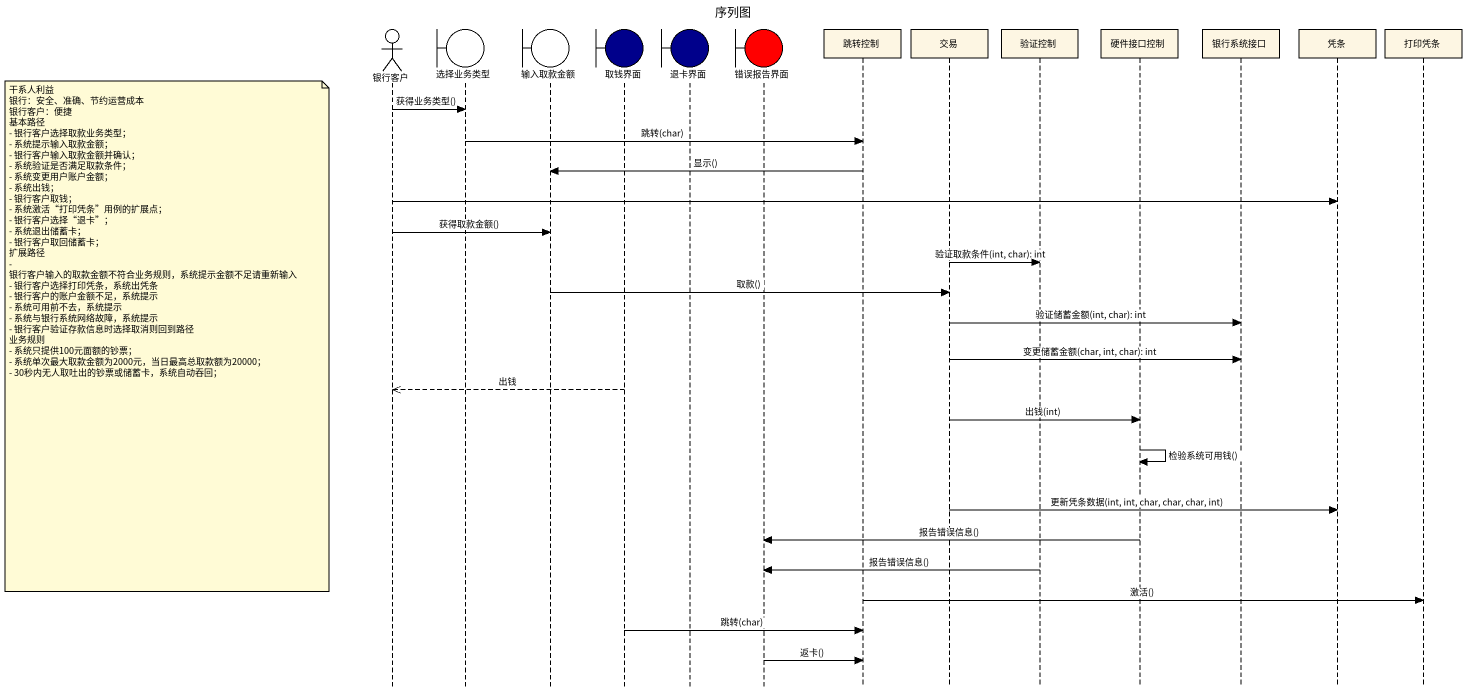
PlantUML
@startuml
title 序列图
hide footbox
actor 银行客户
boundary 选择业务类型
boundary 输入取款金额
boundary 取钱界面 #00008B
boundary 退卡界面 #00008B
boundary 错误报告界面 #FF0000
participant 跳转控制
participant 交易
participant 验证控制
participant 硬件接口控制
participant 银行系统接口
participant 凭条
participant 打印凭条

银行客户 -> 选择业务类型 : 获得业务类型()
选择业务类型 -> 跳转控制 : 跳转(char)
跳转控制 -> 输入取款金额 : 显示()
银行客户 -> 凭条
银行客户 -> 输入取款金额 : 获得取款金额()
交易 -> 验证控制 : 验证取款条件(int, char): int
输入取款金额 -> 交易 : 取款()
交易 -> 银行系统接口 : 验证储蓄金额(int, char): int
note left of 银行客户
  干系人利益
  银行：安全、准确、节约运营成本
  银行客户：便捷
  基本路径
  - 银行客户选择取款业务类型；
  - 系统提示输入取款金额；
  - 银行客户输入取款金额并确认；
  - 系统验证是否满足取款条件；
  - 系统变更用户账户金额；
  - 系统出钱；
  - 银行客户取钱；
  - 系统激活“打印凭条”用例的扩展点；
  - 银行客户选择“退卡”；
  - 系统退出储蓄卡；
  - 银行客户取回储蓄卡；
  扩展路径
  - 银行客户输入的取款金额不符合业务规则，系统提示金额不足请重新输入
  - 银行客户选择打印凭条，系统出凭条
  - 银行客户的账户金额不足，系统提示
  - 系统可用前不去，系统提示
  - 系统与银行系统网络故障，系统提示
  - 银行客户验证存款信息时选择取消则回到路径
  业务规则
  - 系统只提供100元面额的钞票；
  - 系统单次最大取款金额为2000元，当日最高总取款额为20000；
  - 30秒内无人取吐出的钞票或储蓄卡，系统自动吞回；
end note
交易 -> 银行系统接口 : 变更储蓄金额(char, int, char): int
取钱界面 -->> 银行客户 : 出钱
交易 -> 硬件接口控制 : 出钱(int)
硬件接口控制 -> 硬件接口控制 : 检验系统可用钱()
交易 -> 凭条 : 更新凭条数据(int, int, char, char, char, int)
硬件接口控制 -> 错误报告界面 : 报告错误信息()
验证控制 -> 错误报告界面 : 报告错误信息()
跳转控制 -> 打印凭条 : 激活()
取钱界面 -> 跳转控制 : 跳转(char)
错误报告界面 -> 跳转控制 : 返卡()
@enduml
